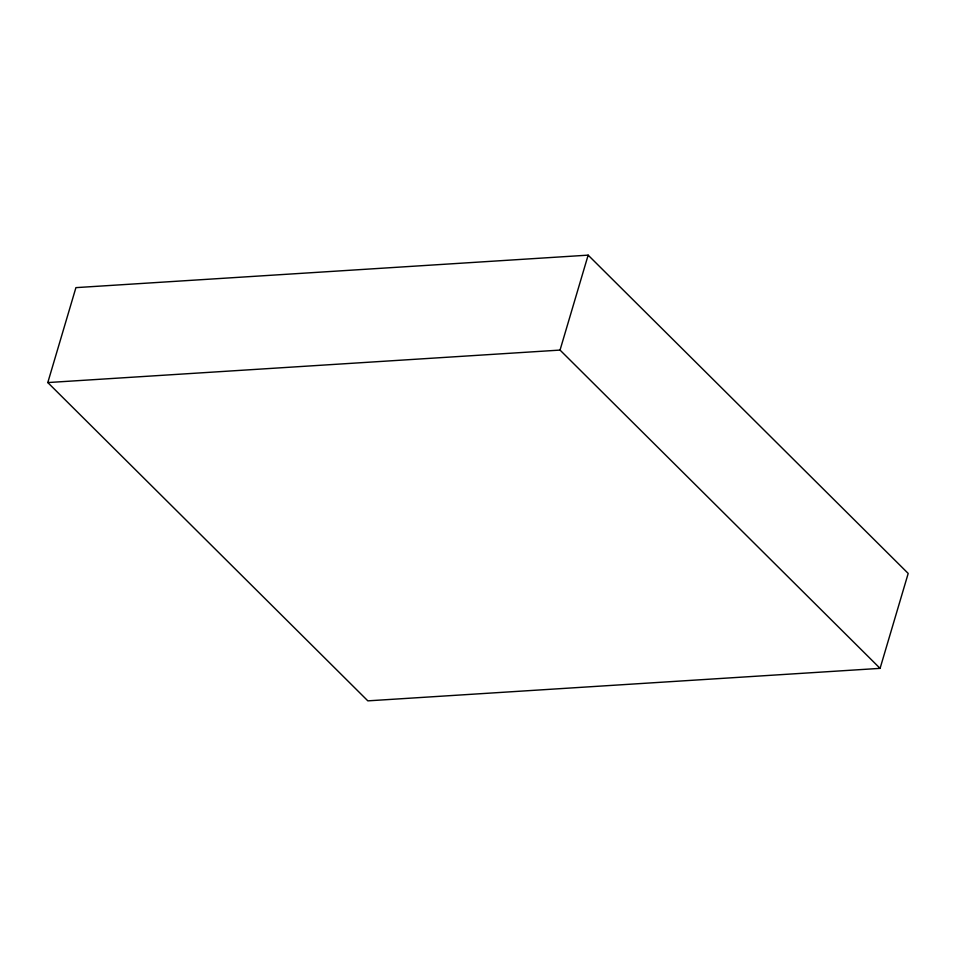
<?xml version="1.0" encoding="UTF-8"?>
<svg xmlns="http://www.w3.org/2000/svg" width="956" height="956" viewBox="0 0 956 956"><rect width="100%" height="100%" fill="white"/><g stroke="black" fill="none" stroke-linecap="round" stroke-linejoin="round"><path stroke-width="1.43" d="M47.8 382.567L75.918 287.637L588.155 255.144L908.2 573.433L880.082 668.363L367.845 700.856L47.8 382.567L560.037 350.087L880.082 668.363M560.037 350.087L588.155 255.144"/></g></svg>
